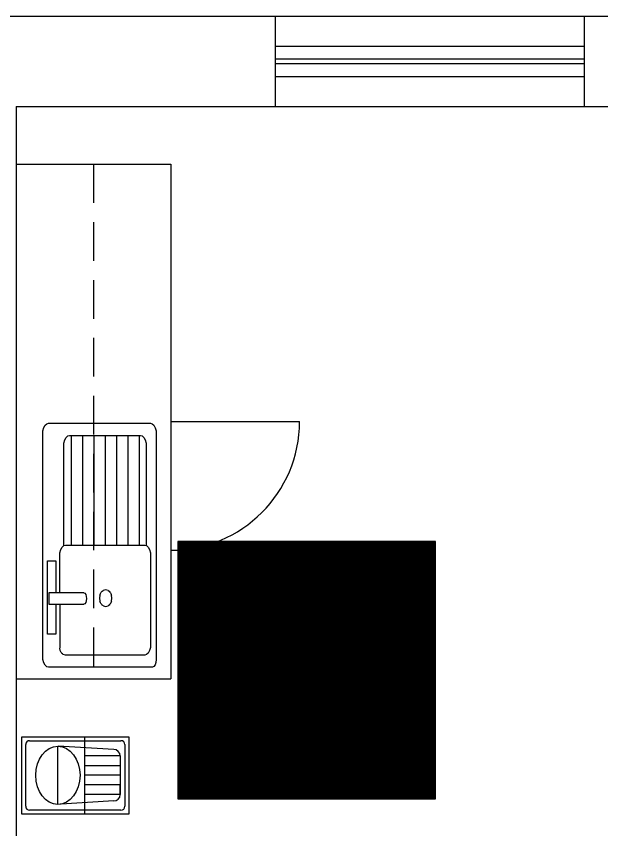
# Model space of a CAD drawing. Extents: x -211487 to 129179, y -113885 to 115281.
# Drawn here: x -46041 to -43768, y -86675 to -83515 of the extents above; entities that cross this region are included whole.
import ezdxf

# ---------------------------------------------------------------- set-up
doc = ezdxf.new("R2010")
doc.units = 0
doc.linetypes.add('HIDDEN', pattern=[0.375, 0.25, -0.125])
doc.layers.get('0').update_dxf_attribs({"linetype": 'CONTINUOUS'})
for name, color, linetype in [('00 Furniture and Equp', 7, 'CONTINUOUS'), ('BLD-STRUCT', 7, 'CONTINUOUS'), ('DOOR', 7, 'CONTINUOUS'), ('Peep', 7, 'CONTINUOUS'), ('SAN-FIT', 7, 'CONTINUOUS')]:
    doc.layers.add(name, color=color, linetype=linetype)

# ---------------------------------------------------------------- blocks, each defined once
blk = doc.blocks.new('SINKRH')
for p, q in [((0, 0.4687), (0, -0.4688)), ((0.9687, 0.5), (0.05, 0.5002)), ((1, -0.4686), (1, 0.4687)), ((0.2, 0.4502), (0.1799, 0.4479)), ((0.9, 0.4502), (0.2, 0.4502)), ((0.1531, 0.4318), (0.1499, 0.422)), ((0.1499, 0.422), (0.1508, 0.4192)), ((0.1508, 0.4192), (0.1508, 0.242)), ((0.95, 0.0308), (0.95, 0.4189)), ((0.1136, 0.3644), (0.0386, 0.3644)), ((0.0386, 0.3644), (0.0386, 0.0644)), ((0.1136, 0.242), (0.1136, 0.3644)), ((0.0516, 0.1954), (0.0516, 0.242)), ((0.0516, 0.242), (0.3617, 0.242)), ((0.5341, 0.249), (0.5538, 0.2509)), ((0.5538, 0.2509), (0.5755, 0.2481)), ((0.4997, 0.2171), (0.5033, 0.2291)), ((0.5033, 0.2051), (0.4997, 0.2171)), ((0.6044, 0.2291), (0.608, 0.2171)), ((0.608, 0.2171), (0.6044, 0.2051)), ((0.3617, 0.1954), (0.0516, 0.1954)), ((0.1136, 0.0644), (0.1136, 0.1954)), ((0.15, 0.1954), (0.15, 0.0308)), ((0.5538, 0.1832), (0.5322, 0.186)), ((0.5755, 0.186), (0.5538, 0.1832)), ((0.0386, 0.0644), (0.1136, 0.0644)), ((0.1851, 0.001), (0.1851, -0.4188)), ((0.9121, -0.4188), (0.9121, 0.0005)), ((0.2, -0.0004), (0.9, -0.0004)), ((0.25, -0.45), (0.25, -0.0004)), ((0.35, -0.45), (0.35, -0.0004)), ((0.45, -0.45), (0.45, -0.0004)), ((0.55, -0.45), (0.55, -0.0004)), ((0.65, -0.45), (0.65, -0.0004)), ((0.75, -0.45), (0.75, -0.0004)), ((0.85, -0.45), (0.85, -0.0004)), ((0.2351, -0.45), (0.8621, -0.45)), ((0.05, -0.4998), (0.95, -0.4998))]:
    blk.add_line(p, q)
for centre, radius, start, end in [((0.0479, 0.448), 0.0522, 87.7073, 156.5951), ((0.9687, 0.4687), 0.0313, 360, 90), ((0.1824, 0.4102), 0.0364, 119.3676, 143.6438), ((0.193, 0.3914), 0.058, 103.1207, 119.3676), ((0.9023, 0.3982), 0.0521, 23.499, 92.4902), ((0.3617, 0.2187), 0.0233, 270, 90), ((0.5369, 0.2068), 0.0403, 122.0054, 146.4659), ((0.5507, 0.1847), 0.0663, 104.5143, 122.0054), ((0.5605, 0.1905), 0.0596, 57.9946, 75.4857), ((0.5708, 0.2068), 0.0403, 33.5341, 57.9946), ((0.5369, 0.2273), 0.0403, 213.5341, 237.9946), ((0.5708, 0.2273), 0.0403, 302.0054, 326.4659), ((0.5471, 0.2437), 0.0596, 237.9946, 255.4857), ((0.5605, 0.2437), 0.0596, 284.5143, 302.0054), ((0.1977, 0.0516), 0.0521, 203.499, 272.4902), ((0.9023, 0.0516), 0.0521, 267.5098, 336.501), ((0.2328, -0.398), 0.0521, 203.499, 272.4902), ((0.8643, -0.398), 0.0521, 267.5098, 336.501), ((0.0476, -0.448), 0.0519, 203.5936, 272.6882), ((0.9523, -0.4478), 0.0521, 267.5098, 336.501)]:
    blk.add_arc(centre, radius, start, end)

msp = doc.modelspace()

# ---------------------------------------------------------------- hatches: boundary and pattern name
at = {"layer": '00 Furniture and Equp', "transparency": 33554457}
h = msp.add_hatch(dxfattribs=at)
h.set_pattern_fill('ANSI31', color=97, angle=45)
h.set_pattern_definition([(90, (28.0248, -266.068), (-3.175, 7e-16), [])])
h.paths.add_polyline_path([(-44413.2, -85555.8), (-44955, -85555.8, -0.298217), (-45413.2, -85855.8, -0.414214), (-44913.2, -86355.8), (-45413.2, -86355.8), (-45413.2, -86555.8), (-44413.2, -86555.8)])
h.paths.add_polyline_path([(-45413.2, -85855.8), (-45413.2, -86155.8), (-45413.2, -86355.8), (-44913.2, -86355.8, 0.414214)], flags=17)
h.paths.add_polyline_path([(-44955, -85555.8), (-45413.2, -85555.8), (-45413.2, -85855.8, 0.298217)], flags=17)

# ---------------------------------------------------------------- linework, layer by layer
at = {"layer": '00 Furniture and Equp'}
for p, q in [((-45441.3, -85089.7), (-44941.3, -85089.7)), ((-44413.2, -85555.8), (-45413.2, -85555.8)), ((-45413.2, -85555.8), (-45413.2, -86155.8)), ((-44413.2, -86555.8), (-44413.2, -85555.8)), ((-45413.2, -86155.8), (-45413.2, -86555.8)), ((-45413.2, -86355.8), (-44913.2, -86355.8)), ((-45413.2, -86555.8), (-44413.2, -86555.8))]:
    msp.add_line(p, q, dxfattribs=at)
at = {"layer": '00 Furniture and Equp', "color": 3}
for p, q in [((-46019.7, -86314.4), (-45604.7, -86314.4)), ((-46019.7, -86614.4), (-46019.7, -86314.4)), ((-45774.7, -86614.4), (-45774.7, -86314.4)), ((-45604.7, -86314.4), (-45604.7, -86614.4)), ((-46004.7, -86584.4), (-46004.7, -86344.4)), ((-45989.7, -86329.4), (-45634.7, -86329.4)), ((-45619.7, -86344.4), (-45619.7, -86584.4)), ((-45880.9, -86350.8), (-45880.9, -86576.8)), ((-45662.7, -86363.5), (-45878.7, -86350.4)), ((-45637.7, -86388.5), (-45774.7, -86388.5)), ((-45637.7, -86388.5), (-45637.7, -86538.5)), ((-45637.7, -86388.5), (-45637.7, -86463.5)), ((-45637.7, -86388.5), (-45637.7, -86426.5)), ((-45637.7, -86426.5), (-45774.7, -86426.5)), ((-45637.7, -86463.5), (-45774.7, -86463.5)), ((-45637.7, -86463.5), (-45637.7, -86538.5)), ((-45637.7, -86500.5), (-45774.7, -86500.5)), ((-45637.7, -86538.5), (-45637.7, -86500.5)), ((-45662.7, -86563.5), (-45887.7, -86577.3)), ((-45637.7, -86538.5), (-45774.7, -86538.5)), ((-45634.7, -86599.4), (-45989.7, -86599.4)), ((-45604.7, -86614.4), (-46019.7, -86614.4)), ((-45764.7, -86614.4), (-45774.7, -86614.4)), ((-45744.7, -86614.4), (-45764.7, -86614.4)), ((-45604.7, -86614.4), (-45744.7, -86614.4))]:
    msp.add_line(p, q, dxfattribs=at)
at = {"layer": '00 Furniture and Equp'}
for centre, start, end in [((-45441.3, -85089.7), 270, 0), ((-45413.2, -86355.8), 0, 90)]:
    msp.add_arc(centre, 500, start, end, dxfattribs=at)
at = {"layer": '00 Furniture and Equp', "color": 3}
for centre, radius, start, end in [((-45989.7, -86344.4), 15, 90, 180), ((-45634.7, -86344.4), 15, 0, 90), ((-45662.7, -86388.5), 25, 0, 90), ((-45662.7, -86538.5), 25, 270, 0), ((-45989.7, -86584.4), 15, 180, 270), ((-45634.7, -86584.4), 15, 270, 0)]:
    msp.add_arc(centre, radius, start, end, dxfattribs=at)
msp.add_ellipse((-45879.6, -86464), major_axis=(0, 113.4), ratio=0.757593, dxfattribs=at)
at = {"layer": 'BLD-STRUCT'}
for p, q in [((-71791.3, -83514.7), (-3741.3, -83514.7)), ((-45035.6, -83514.7), (-45035.6, -83864.7)), ((-43835.6, -83514.7), (-43835.6, -83864.7)), ((-46041.3, -83864.7), (-46041.3, -88314.7)), ((-46041.3, -83864.7), (-26541.3, -83864.7)), ((-46041.3, -84089.7), (-45441.3, -84089.7)), ((-45441.3, -84089.7), (-45441.3, -86089.7)), ((-46041.3, -86089.7), (-45441.3, -86089.7))]:
    msp.add_line(p, q, dxfattribs=at)
at = {"layer": 'DOOR'}
for p, q in [((-45035.6, -83630.7), (-43835.6, -83630.7)), ((-45035.6, -83680.7), (-43835.6, -83680.7)), ((-45035.6, -83698.7), (-43835.6, -83698.7)), ((-45035.6, -83748.7), (-43835.6, -83748.7))]:
    msp.add_line(p, q, dxfattribs=at)
at = {"layer": 'Peep', "color": 0, "linetype": 'HIDDEN', "ltscale": 600}
msp.add_line((-45741.3, -84089.7), (-45741.3, -86089.7), dxfattribs=at)

# ---------------------------------------------------------------- block references
at = {"layer": 'SAN-FIT', "xscale": -439.4728601832867, "yscale": 947.6495077345817, "zscale": 439.4728601832867, "rotation": 180}
msp.add_blockref('SINKRH', (-45937.6, -85569.9), dxfattribs=at)

doc.saveas('drawing.dxf')
